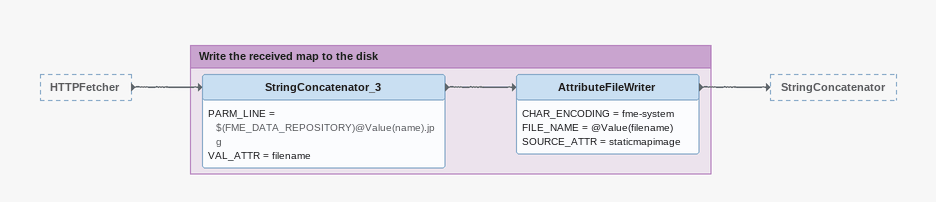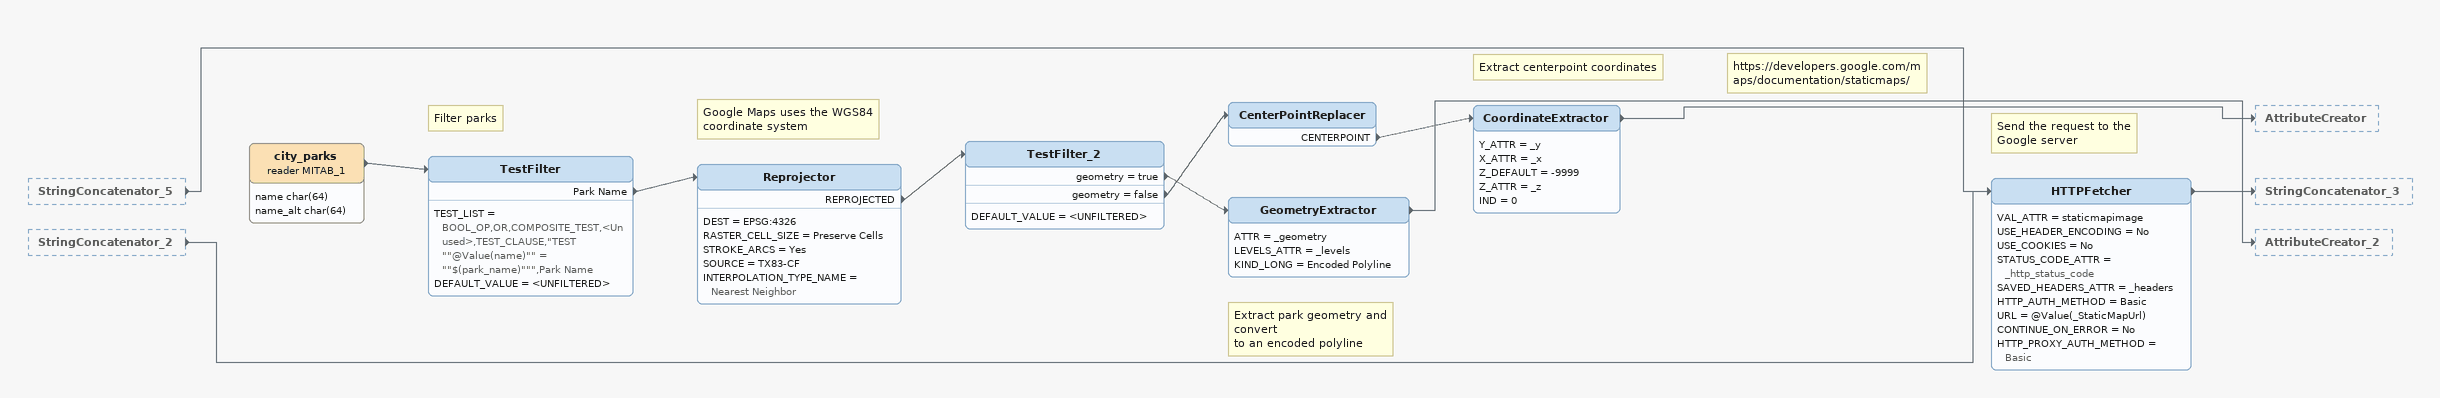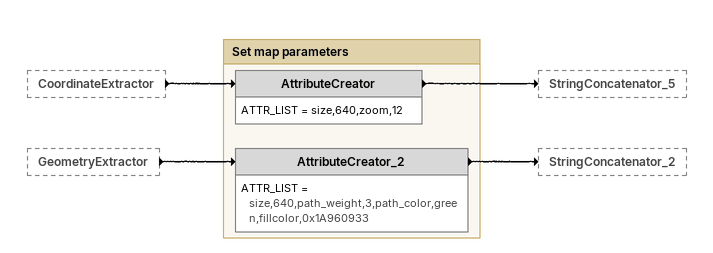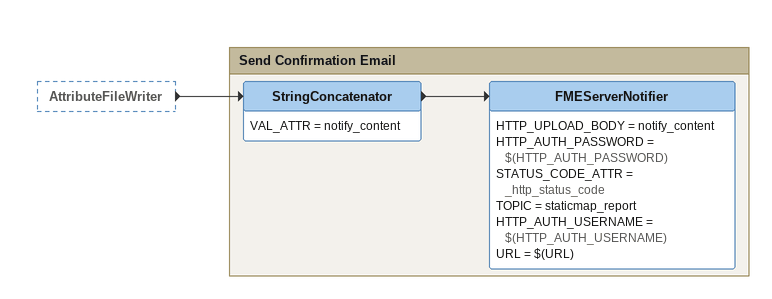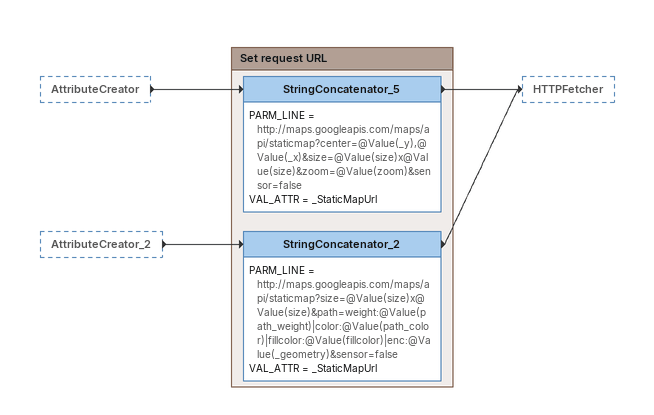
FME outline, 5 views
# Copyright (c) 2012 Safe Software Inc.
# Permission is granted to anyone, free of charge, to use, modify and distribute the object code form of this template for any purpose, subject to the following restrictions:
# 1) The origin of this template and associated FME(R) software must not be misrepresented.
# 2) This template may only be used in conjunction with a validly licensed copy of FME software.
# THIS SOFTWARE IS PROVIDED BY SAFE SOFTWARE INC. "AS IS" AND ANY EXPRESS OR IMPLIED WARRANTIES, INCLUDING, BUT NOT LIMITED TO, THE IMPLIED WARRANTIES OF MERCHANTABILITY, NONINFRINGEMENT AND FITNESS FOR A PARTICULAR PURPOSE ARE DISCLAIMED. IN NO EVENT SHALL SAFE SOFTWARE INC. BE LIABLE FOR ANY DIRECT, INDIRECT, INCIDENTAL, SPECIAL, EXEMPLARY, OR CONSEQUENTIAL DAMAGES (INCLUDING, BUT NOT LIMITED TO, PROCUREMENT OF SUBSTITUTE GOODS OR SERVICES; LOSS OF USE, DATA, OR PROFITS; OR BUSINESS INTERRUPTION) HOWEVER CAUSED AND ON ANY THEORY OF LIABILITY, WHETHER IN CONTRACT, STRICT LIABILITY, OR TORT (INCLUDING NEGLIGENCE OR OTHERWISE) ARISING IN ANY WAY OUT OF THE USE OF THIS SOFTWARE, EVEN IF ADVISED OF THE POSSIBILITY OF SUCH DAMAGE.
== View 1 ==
HTTPFetcher [outside]
    -> StringConcatenator_3

Bookmark: Write the received map to the disk
StringConcatenator_3
    PARM_LINE = $(FME_DATA_REPOSITORY)@Value(name).jpg
    VAL_ATTR = filename
    -> AttributeFileWriter
AttributeFileWriter
    CHAR_ENCODING = fme-system
    FILE_NAME = @Value(filename)
    SOURCE_ATTR = staticmapimage
    -> StringConcatenator

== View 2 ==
StringConcatenator_5 [outside]
    -> HTTPFetcher
StringConcatenator_2 [outside]
    -> HTTPFetcher
city_parks (reader MITAB_1)
    attributes: name char(64), name_alt char(64)
    -> TestFilter
Note: Filter parks
TestFilter
    TEST_LIST = BOOL_OP,OR,COMPOSITE_TEST,<Unused>,TEST_CLAUSE,"TEST ""@Value(name)"" = ""$(park_name)""",Park Name
    DEFAULT_VALUE = <UNFILTERED>
    Park Name -> Reprojector
Note: Google Maps uses the WGS84 / coordinate system
Reprojector
    DEST = EPSG:4326
    RASTER_CELL_SIZE = Preserve Cells
    STROKE_ARCS = Yes
    SOURCE = TX83-CF
    INTERPOLATION_TYPE_NAME = Nearest Neighbor
    REPROJECTED -> TestFilter_2
TestFilter_2
    DEFAULT_VALUE = <UNFILTERED>
    geometry = true -> GeometryExtractor
    geometry = false -> CenterPointReplacer
CenterPointReplacer
    CENTERPOINT -> CoordinateExtractor
Note: Extract centerpoint coordinates
Note: https://developers.google.com/maps/documentation/staticmaps/
CoordinateExtractor
    Y_ATTR = _y
    X_ATTR = _x
    Z_DEFAULT = -9999
    Z_ATTR = _z
    IND = 0
    -> AttributeCreator
Note: Extract park geometry and convert / to an encoded polyline
GeometryExtractor
    ATTR = _geometry
    LEVELS_ATTR = _levels
    KIND_LONG = Encoded Polyline
    -> AttributeCreator_2
Note: Send the request to the / Google server
HTTPFetcher
    VAL_ATTR = staticmapimage
    USE_HEADER_ENCODING = No
    USE_COOKIES = No
    STATUS_CODE_ATTR = _http_status_code
    SAVED_HEADERS_ATTR = _headers
    HTTP_AUTH_METHOD = Basic
    URL = @Value(_StaticMapUrl)
    CONTINUE_ON_ERROR = No
    HTTP_PROXY_AUTH_METHOD = Basic
    -> StringConcatenator_3

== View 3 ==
CoordinateExtractor [outside]
    -> AttributeCreator
GeometryExtractor [outside]
    -> AttributeCreator_2

Bookmark: Set map parameters
AttributeCreator
    ATTR_LIST = size,640,zoom,12
    -> StringConcatenator_5
AttributeCreator_2
    ATTR_LIST = size,640,path_weight,3,path_color,green,fillcolor,0x1A960933
    -> StringConcatenator_2

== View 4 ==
AttributeFileWriter [outside]
    -> StringConcatenator

Bookmark: Send Confirmation Email
StringConcatenator
    VAL_ATTR = notify_content
    -> FMEServerNotifier
FMEServerNotifier
    HTTP_UPLOAD_BODY = notify_content
    HTTP_AUTH_PASSWORD = $(HTTP_AUTH_PASSWORD)
    STATUS_CODE_ATTR = _http_status_code
    TOPIC = staticmap_report
    HTTP_AUTH_USERNAME = $(HTTP_AUTH_USERNAME)
    URL = $(URL)

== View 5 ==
AttributeCreator [outside]
    -> StringConcatenator_5
AttributeCreator_2 [outside]
    -> StringConcatenator_2

Bookmark: Set request URL
StringConcatenator_5
    PARM_LINE = http://maps.googleapis.com/maps/api/staticmap?center=@Value(_y),@Value(_x)&size=@Value(size)x@Value(size)&zoom=@Value(zoom)&sensor=false
    VAL_ATTR = _StaticMapUrl
    -> HTTPFetcher
StringConcatenator_2
    PARM_LINE = http://maps.googleapis.com/maps/api/staticmap?size=@Value(size)x@Value(size)&path=weight:@Value(path_weight)|color:@Value(path_color)|fillcolor:@Value(fillcolor)|enc:@Value(_geometry)&sensor=false
    VAL_ATTR = _StaticMapUrl
    -> HTTPFetcher
